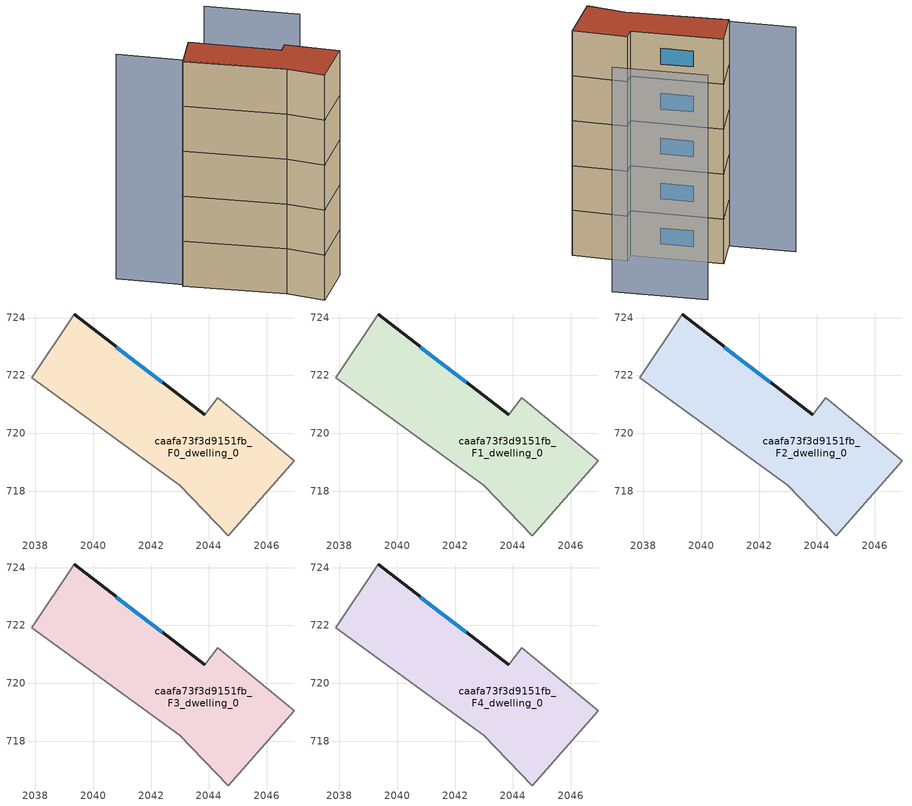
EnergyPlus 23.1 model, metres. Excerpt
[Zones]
caafa73f3d9151fb_F0_dwelling_0
 floor ground (EU_floor_Construction): 2044.31,721.23 2046.94,719.05 2044.66,716.46 2042.98,718.21 2037.86,721.92 2039.33,724.12 2043.84,720.63 z0
 wall outside (EU_wall_Construction): 2043.84,720.63 2039.33,724.12 z0:3
 wall adiabatic (EU_wall_Construction): 2039.33,724.12 2037.86,721.92 2042.98,718.21 2044.66,716.46 2046.94,719.05 2044.31,721.23 2043.84,720.63 z0:3
 window (EU_Window_Construction): 2042.38,721.77 2040.8,722.98 z0.98:2.02
caafa73f3d9151fb_F1_dwelling_0
 floor to caafa73f3d9151fb_F0_dwelling_0 (EU_floor_Construction): 2044.3,721.23 2046.94,719.05 2044.66,716.46 2042.98,718.21 2037.86,721.92 2039.33,724.12 2043.84,720.63 z3
 wall outside (EU_wall_Construction): 2043.84,720.63 2039.33,724.12 z3:6
 wall adiabatic (EU_wall_Construction): 2039.33,724.12 2037.86,721.92 2042.98,718.21 2044.66,716.46 2046.94,719.05 2044.31,721.23 2043.84,720.63 z3:6
 window (EU_Window_Construction): 2042.38,721.77 2040.8,722.98 z3.98:5.02
caafa73f3d9151fb_F2_dwelling_0
 floor to caafa73f3d9151fb_F1_dwelling_0 (EU_floor_Construction): 2044.3,721.23 2046.94,719.05 2044.66,716.46 2042.98,718.21 2037.86,721.92 2039.33,724.12 2043.84,720.63 z6
 wall outside (EU_wall_Construction): 2043.84,720.63 2039.33,724.12 z6:9
 wall adiabatic (EU_wall_Construction): 2039.33,724.12 2037.86,721.92 2042.98,718.21 2044.66,716.46 2046.94,719.05 2044.31,721.23 2043.84,720.63 z6:9
 window (EU_Window_Construction): 2042.38,721.77 2040.8,722.98 z6.98:8.02
caafa73f3d9151fb_F3_dwelling_0
 floor to caafa73f3d9151fb_F2_dwelling_0 (EU_floor_Construction): 2044.3,721.23 2046.94,719.05 2044.66,716.46 2042.98,718.21 2037.86,721.92 2039.33,724.12 2043.84,720.63 z9
 wall outside (EU_wall_Construction): 2043.84,720.63 2039.33,724.12 z9:12
 wall adiabatic (EU_wall_Construction): 2039.33,724.12 2037.86,721.92 2042.98,718.21 2044.66,716.46 2046.94,719.05 2044.31,721.23 2043.84,720.63 z9:12
 window (EU_Window_Construction): 2042.38,721.77 2040.8,722.98 z9.98:11.02
caafa73f3d9151fb_F4_dwelling_0
 floor to caafa73f3d9151fb_F3_dwelling_0 (EU_floor_Construction): 2044.3,721.23 2046.94,719.05 2044.66,716.46 2042.98,718.21 2037.86,721.92 2039.33,724.12 2043.84,720.63 z12
 wall outside (EU_wall_Construction): 2043.84,720.63 2039.33,724.12 z12:15
 wall adiabatic (EU_wall_Construction): 2039.33,724.12 2037.86,721.92 2042.98,718.21 2044.66,716.46 2046.94,719.05 2044.31,721.23 2043.84,720.63 z12:15
 window (EU_Window_Construction): 2042.38,721.77 2040.8,722.98 z12.98:14.02
 roof outside (EU_roof_Construction): 2044.66,716.46 2046.94,719.05 2044.31,721.23 2043.84,720.63 2039.33,724.12 2037.86,721.92 2042.98,718.21 z15
shading: 2034.74,724.57 2042.98,718.22 / 2046.96,724.5 2042.34,728.04 z0:15
[Building]
EU S2 Campaign: North Axis=0; Terrain=City; Solar Distribution=FullExterior
[Site:Location]
Bologna: Latitude=44.5; Longitude=11.25; Time Zone=1; Elevation=37
[SizingPeriod:WeatherFileDays]
AnnualSizingPeriod: Begin Month=1; Begin Day of Month=1; End Month=12; End Day of Month=31; Day of Week for Start Day=Monday; Use Weather File Daylight Saving Period=No; Use Weather File Rain and Snow Indicators=No
[MATERIAL]
EU_InternalMass_Material: Roughness=MediumRough; Thickness=0.1; Conductivity=1; Density=1800; Specific Heat=900; Thermal Absorptance=0.9; Solar Absorptance=0.7; Visible Absorptance=0.7
[MATERIAL:NOMASS] Roughness=MediumRough; Thermal Absorptance=0.9; Solar Absorptance=0.7; Visible Absorptance=0.7
Name | Thermal Resistance
EU_wall_NoMass | 0.905828
EU_roof_NoMass | 0.37593
EU_floor_NoMass | 0.67114
[WINDOWMATERIAL:SIMPLEGLAZINGSYSTEM]
EU_Window_SimpleGlazing: UFactor=4.52486; Solar Heat Gain Coefficient=0.85; Visible Transmittance=0.85
[CONSTRUCTION]
EU_wall_Construction: EU_wall_NoMass
EU_roof_Construction: EU_roof_NoMass
EU_floor_Construction: EU_floor_NoMass
EU_Window_Construction: EU_Window_SimpleGlazing
EU_InternalMass_Construction: EU_InternalMass_Material
[ZONE] Type=1; Multiplier=1; Ceiling Height=autocalculate; Floor Area=autocalculate; Part of Total Floor Area=Yes
Name | Volume
caafa73f3d9151fb_F0_dwelling_0 | 75.4761
caafa73f3d9151fb_F1_dwelling_0; caafa73f3d9151fb_F2_dwelling_0; caafa73f3d9151fb_F3_dwelling_0; caafa73f3d9151fb_F4_dwelling_0 | 75.4753
[INTERNALMASS] Construction=EU_InternalMass_Construction; Surface Area=25.1587
Name | Zone or ZoneList
caafa73f3d9151fb_F0_dwelling_0_EU_InternalMass | caafa73f3d9151fb_F0_dwelling_0
caafa73f3d9151fb_F1_dwelling_0_EU_InternalMass | caafa73f3d9151fb_F1_dwelling_0
caafa73f3d9151fb_F2_dwelling_0_EU_InternalMass | caafa73f3d9151fb_F2_dwelling_0
caafa73f3d9151fb_F3_dwelling_0_EU_InternalMass | caafa73f3d9151fb_F3_dwelling_0
caafa73f3d9151fb_F4_dwelling_0_EU_InternalMass | caafa73f3d9151fb_F4_dwelling_0
[OTHEREQUIPMENT] Fuel Type=Electricity; Design Level Calculation Method=Watts/Area; Power per Zone Floor Area=1; Fraction Latent=0; Fraction Radiant=0; Fraction Lost=0; Carbon Dioxide Generation Rate=0; EndUse Subcategory=EU_Step8_InternalGains
Name | Zone or ZoneList or Space or SpaceList | Schedule
EU_Step8_InternalGain_caafa73f3d9151fb_F0_dwelling_0_f000 | caafa73f3d9151fb_F0_dwelling_0 | EU_Step8_GainSchedule_caafa73f3d9151fb_F0_dwelling_0_f000
EU_Step8_InternalGain_caafa73f3d9151fb_F1_dwelling_0_f000 | caafa73f3d9151fb_F1_dwelling_0 | EU_Step8_GainSchedule_caafa73f3d9151fb_F1_dwelling_0_f000
EU_Step8_InternalGain_caafa73f3d9151fb_F2_dwelling_0_f000 | caafa73f3d9151fb_F2_dwelling_0 | EU_Step8_GainSchedule_caafa73f3d9151fb_F2_dwelling_0_f000
EU_Step8_InternalGain_caafa73f3d9151fb_F3_dwelling_0_f000 | caafa73f3d9151fb_F3_dwelling_0 | EU_Step8_GainSchedule_caafa73f3d9151fb_F3_dwelling_0_f000
EU_Step8_InternalGain_caafa73f3d9151fb_F4_dwelling_0_f000 | caafa73f3d9151fb_F4_dwelling_0 | EU_Step8_GainSchedule_caafa73f3d9151fb_F4_dwelling_0_f000
[ZONEVENTILATION:DESIGNFLOWRATE] Schedule=EU_AlwaysOn; Design Flow Rate Calculation Method=AirChanges/Hour; Air Changes per Hour=0.73129; Ventilation Type=Natural; Fan Pressure Rise=0; Fan Total Efficiency=1; Constant Term Coefficient=1; Temperature Term Coefficient=0; Velocity Term Coefficient=0; Velocity Squared Term Coefficient=0; Minimum Indoor Temperature=-100; Maximum Indoor Temperature=100; Delta Temperature=-100; Minimum Outdoor Temperature=-100; Maximum Outdoor Temperature=100; Maximum Wind Speed=40
Name | Zone or ZoneList or Space or SpaceList
EU_ConstantAir_caafa73f3d9151fb_F0_dwelling_0 | caafa73f3d9151fb_F0_dwelling_0
EU_ConstantAir_caafa73f3d9151fb_F1_dwelling_0 | caafa73f3d9151fb_F1_dwelling_0
EU_ConstantAir_caafa73f3d9151fb_F2_dwelling_0 | caafa73f3d9151fb_F2_dwelling_0
EU_ConstantAir_caafa73f3d9151fb_F3_dwelling_0 | caafa73f3d9151fb_F3_dwelling_0
EU_ConstantAir_caafa73f3d9151fb_F4_dwelling_0 | caafa73f3d9151fb_F4_dwelling_0
[HVACTEMPLATE:THERMOSTAT] Constant Heating Setpoint=20; Constant Cooling Setpoint=50
EU_HeatOnly_caafa73f3d9151fb_F0_dwelling_0; EU_HeatOnly_caafa73f3d9151fb_F1_dwelling_0; EU_HeatOnly_caafa73f3d9151fb_F2_dwelling_0; EU_HeatOnly_caafa73f3d9151fb_F3_dwelling_0; EU_HeatOnly_caafa73f3d9151fb_F4_dwelling_0
[HVACTEMPLATE:ZONE:IDEALLOADSAIRSYSTEM] System Availability Schedule=EU_AlwaysOn; Maximum Heating Supply Air Temperature=50; Minimum Cooling Supply Air Temperature=13; Maximum Heating Supply Air Humidity Ratio=0.0156; Minimum Cooling Supply Air Humidity Ratio=0.0077; Heating Limit=NoLimit; Cooling Limit=NoLimit; Heating Availability Schedule=EU_AlwaysOn; Cooling Availability Schedule=EU_CoolingOff; Dehumidification Control Type=ConstantSensibleHeatRatio; Cooling Sensible Heat Ratio=0.7; Dehumidification Setpoint=60; Humidification Control Type=None; Humidification Setpoint=30; Outdoor Air Method=None; Outdoor Air Flow Rate per Person=0.00944; Outdoor Air Flow Rate per Zone Floor Area=0; Outdoor Air Flow Rate per Zone=0; Demand Controlled Ventilation Type=None; Outdoor Air Economizer Type=NoEconomizer; Heat Recovery Type=None; Sensible Heat Recovery Effectiveness=0.7; Latent Heat Recovery Effectiveness=0.65
Name | Template Thermostat
caafa73f3d9151fb_F0_dwelling_0 | EU_HeatOnly_caafa73f3d9151fb_F0_dwelling_0
caafa73f3d9151fb_F1_dwelling_0 | EU_HeatOnly_caafa73f3d9151fb_F1_dwelling_0
caafa73f3d9151fb_F2_dwelling_0 | EU_HeatOnly_caafa73f3d9151fb_F2_dwelling_0
caafa73f3d9151fb_F3_dwelling_0 | EU_HeatOnly_caafa73f3d9151fb_F3_dwelling_0
caafa73f3d9151fb_F4_dwelling_0 | EU_HeatOnly_caafa73f3d9151fb_F4_dwelling_0
[SIZING:ZONE] Zone Cooling Design Supply Air Temperature Input Method=SupplyAirTemperature; Zone Cooling Design Supply Air Temperature=13; Zone Heating Design Supply Air Temperature Input Method=SupplyAirTemperature; Zone Heating Design Supply Air Temperature=50; Zone Cooling Design Supply Air Humidity Ratio=0.008; Zone Heating Design Supply Air Humidity Ratio=0.008; Cooling Design Air Flow Method=DesignDay; Cooling Design Air Flow Rate=0; Cooling Minimum Air Flow per Zone Floor Area=0.000762; Cooling Minimum Air Flow=0; Cooling Minimum Air Flow Fraction=0.2; Heating Design Air Flow Method=DesignDay; Heating Design Air Flow Rate=0; Heating Maximum Air Flow per Zone Floor Area=0.002032; Heating Maximum Air Flow=0.141576; Heating Maximum Air Flow Fraction=0.3; Account for Dedicated Outdoor Air System=No; Dedicated Outdoor Air System Control Strategy=NeutralSupplyAir; Dedicated Outdoor Air Low Setpoint Temperature for Design=autosize; Dedicated Outdoor Air High Setpoint Temperature for Design=autosize; Zone Load Sizing Method=Sensible Load Only No Latent Load; Zone Latent Cooling Design Supply Air Humidity Ratio Input Method=HumidityRatioDifference; Zone Cooling Design Supply Air Humidity Ratio Difference=0.005; Zone Latent Heating Design Supply Air Humidity Ratio Input Method=HumidityRatioDifference; Zone Humidification Design Supply Air Humidity Ratio Difference=0.005
caafa73f3d9151fb_F0_dwelling_0; caafa73f3d9151fb_F1_dwelling_0; caafa73f3d9151fb_F2_dwelling_0; caafa73f3d9151fb_F3_dwelling_0; caafa73f3d9151fb_F4_dwelling_0
[SCHEDULE:CONSTANT]
Name | Hourly Value
EU_AlwaysOn | 1
EU_CoolingOff | 0
[SCHEDULE:FILE] Column Number=1; Rows to Skip at Top=0; Number of Hours of Data=8760; Column Separator=Comma; Interpolate to Timestep=No; Minutes per Item=60; Adjust Schedule for Daylight Savings=Yes
Name | File
EU_Step8_GainSchedule_caafa73f3d9151fb_F0_dwelling_0_f000 | ../../schedules/caafa73f3d9151fb/caafa73f3d9151fb_F0_dwelling_0_f000_gain.csv
EU_Step8_GainSchedule_caafa73f3d9151fb_F1_dwelling_0_f000 | ../../schedules/caafa73f3d9151fb/caafa73f3d9151fb_F1_dwelling_0_f000_gain.csv
EU_Step8_GainSchedule_caafa73f3d9151fb_F2_dwelling_0_f000 | ../../schedules/caafa73f3d9151fb/caafa73f3d9151fb_F2_dwelling_0_f000_gain.csv
EU_Step8_GainSchedule_caafa73f3d9151fb_F3_dwelling_0_f000 | ../../schedules/caafa73f3d9151fb/caafa73f3d9151fb_F3_dwelling_0_f000_gain.csv
EU_Step8_GainSchedule_caafa73f3d9151fb_F4_dwelling_0_f000 | ../../schedules/caafa73f3d9151fb/caafa73f3d9151fb_F4_dwelling_0_f000_gain.csv
